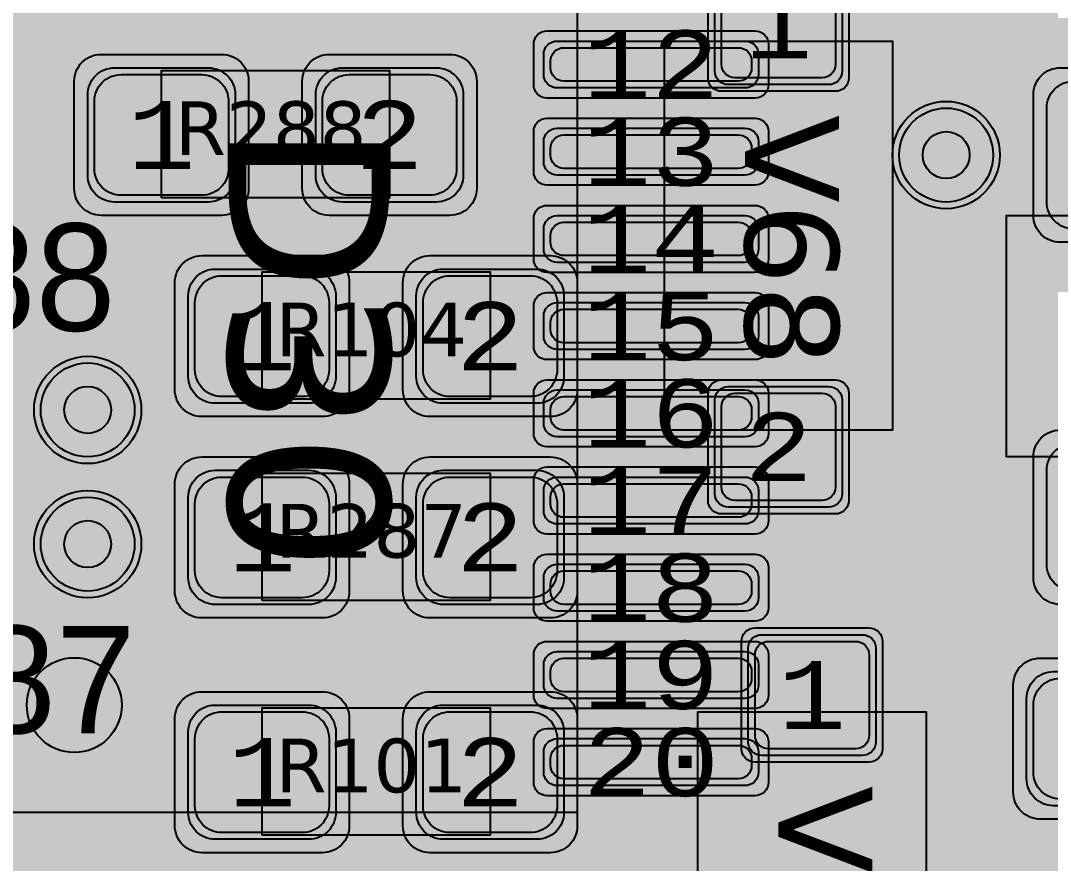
# Model space of a CAD drawing. Extents: x -28 to 199, y -61 to 255.
# Drawn here: x 153.6 to 161.28, y 161.82 to 168.1 of the extents above; entities that cross this region are included whole.
import ezdxf
from ezdxf.enums import TextEntityAlignment as Align

# ---------------------------------------------------------------- set-up
doc = ezdxf.new("R2010")
doc.units = 0
doc.header["$MEASUREMENT"] = 0
for name, color, linetype in [('ASSEMBLY_OUTLINES_BTM', 191, 'CONTINUOUS'), ('ASSEMBLY_OUTLINES_TOP', 102, 'CONTINUOUS'), ('ASSEMBLY_PART_NUMBERS_BTM', 191, 'CONTINUOUS'), ('ASSEMBLY_PART_NUMBERS_TOP', 102, 'CONTINUOUS'), ('ASSEMBLY_REF_DES_BTM', 191, 'CONTINUOUS'), ('ASSEMBLY_REF_DES_TOP', 102, 'CONTINUOUS'), ('DRILL_DRAWING', 21, 'CONTINUOUS'), ('GENERATED_SILKSCREEN_BTM', 255, 'CONTINUOUS'), ('GENERATED_SILKSCREEN_TOP', 140, 'CONTINUOUS'), ('PART_PADS_SMD_BTM', 10, 'CONTINUOUS'), ('PART_PADS_SMD_TOP', 150, 'CONTINUOUS'), ('PIN_NUMBERS_BTM', 8, 'CONTINUOUS'), ('PIN_NUMBERS_TOP', 8, 'CONTINUOUS'), ('PLACEMENT_OUTLINES_BTM', 222, 'CONTINUOUS'), ('PLACEMENT_OUTLINES_TOP', 130, 'CONTINUOUS'), ('PLANE_SHAPES_LAYER_2', 230, 'CONTINUOUS'), ('PLANE_SHAPES_LAYER_3', 81, 'CONTINUOUS'), ('SILKSCREEN_OUTLINES_BTM', 211, 'CONTINUOUS'), ('SILKSCREEN_OUTLINES_TOP', 150, 'CONTINUOUS'), ('SILKSCREEN_REF_DES_TOP', 150, 'CONTINUOUS'), ('SOLDERMASK_PADS_BTM', 12, 'CONTINUOUS'), ('SOLDERMASK_PADS_TOP', 180, 'CONTINUOUS'), ('SOLDERPASTE_PADS_BTM', 12, 'CONTINUOUS'), ('SOLDERPASTE_PADS_TOP', 180, 'CONTINUOUS'), ('TRACES_LAYER_2', 230, 'CONTINUOUS'), ('TRACES_LAYER_BOTTOM', 10, 'CONTINUOUS'), ('TRACES_LAYER_TOP', 150, 'CONTINUOUS'), ('VIA_HOLES_LAYER_2', 30, 'CONTINUOUS'), ('VIA_HOLES_LAYER_3', 30, 'CONTINUOUS'), ('VIA_HOLES_LAYER_BOTTOM', 30, 'CONTINUOUS'), ('VIA_HOLES_LAYER_TOP', 30, 'CONTINUOUS'), ('VIA_PADS_LAYER_2', 230, 'CONTINUOUS'), ('VIA_PADS_LAYER_3', 81, 'CONTINUOUS'), ('VIA_PADS_LAYER_BOTTOM', 10, 'CONTINUOUS'), ('VIA_PADS_LAYER_TOP', 150, 'CONTINUOUS')]:
    doc.layers.add(name, color=color, linetype=linetype)
doc.styles.add('COURIER_NEW', font='COUR.TTF')
doc.styles.add('VERDANA', font='verdana.TTF')
doc.styles.add('VERIBEST_GERBER_0', font='txt')

msp = doc.modelspace()

# ---------------------------------------------------------------- hatches: boundary and pattern name
at = {"layer": 'ASSEMBLY_OUTLINES_BTM'}
h = msp.add_hatch(color=256, dxfattribs=at)
edge = h.paths.add_edge_path()
edge.add_arc((154, 163), 0.353553, 0, 360)
at = {"layer": 'PLANE_SHAPES_LAYER_2'}
h = msp.add_hatch(color=256, dxfattribs=at)
h.paths.add_polyline_path([(169.5, 129.25), (149.5, 129.25), (142.25, 122), (142.25, 90.5), (147.5, 90.5), (147.5, 80), (154, 80), (154, 69.25), (131.75, 69.25), (131.75, 73.25), (121.25, 73.25), (121.25, 81), (110.5, 81), (110.5, 125.75), (106.5, 125.75), (106.5, 128.75), (93.5, 128.75), (93.5, 120.25), (91.75, 120.25), (91.75, 121.5), (80, 121.5), (80, 118.25), (73.25, 118.25), (73.25, 124.5), (67.5, 124.5), (67.5, 128), (57.75, 128), (57.75, 120.25), (55.25, 120.25), (55.25, 121.5), (47.5, 121.5), (47.5, 119), (35, 119), (35, 134.75), (32.75, 134.75), (32.75, 159.75), (29.25, 159.75), (29.25, 175.25), (22.5, 175.25), (22.5, 195.25), (17.25, 195.25), (17.25, 198), (22.5, 198), (22.5, 216.5), (40.25, 216.5), (40.25, 235.5), (54.5, 235.5), (54.5, 254), (87.25, 254), (87.25, 236.25), (86.25, 236.25), (86.25, 228.75), (81, 228.75), (81, 218.75), (95.25, 218.75), (95.25, 194.5), (87, 194.5), (87, 172), (131.1, 172), (131.1, 208.75), (115.5, 208.75), (115.5, 213.75), (106.75, 213.75), (106.75, 218.75), (110.25, 222.25), (110.25, 226.25), (142.5, 226.25), (142.5, 221.5), (160.5, 221.5), (160.5, 240.75), (169.5, 240.75)])
h.paths.add_polyline_path([(35.5, 149.5), (41.75, 149.5), (41.75, 152), (39.25, 152), (39.25, 154), (37.75, 154), (37.75, 152), (35.5, 152)], flags=16)
h.paths.add_polyline_path([(37.5, 125.75), (37.5, 128.75), (42.75, 128.75), (42.75, 125.75)], flags=16)
h.paths.add_polyline_path([(52, 127.75), (52, 130.75), (54.25, 130.75), (54.25, 127.75)], flags=16)
h.paths.add_polyline_path([(50.75, 219.5), (50.75, 226.5), (71.75, 226.5), (71.75, 219.5)], flags=16)
h.paths.add_polyline_path([(66.5, 150.75), (66.5, 177.5), (72.25, 177.5), (72.25, 150.75)], flags=16)
h.paths.add_polyline_path([(47.25, 185.25), (73, 185.25), (73, 188.25), (70.25, 188.25), (70.25, 191), (47.25, 191)], flags=16)
h.paths.add_polyline_path([(84.5, 208), (84.5, 212.75), (85, 212.75), (85, 208)], flags=16)
h.paths.add_polyline_path([(61.5, 137.25), (87.75, 137.25), (87.75, 140.5), (84.75, 140.5), (84.75, 143), (61.5, 143)], flags=16)
h.paths.add_polyline_path([(88.75, 127), (88.75, 130), (91, 130), (91, 127)], flags=16)
h.paths.add_polyline_path([(85.5, 130.25), (85.5, 132.5), (91, 132.5), (91, 130.25)], flags=16)
h.paths.add_polyline_path([(108.75, 142.25), (135.75, 142.25), (135.75, 145.75), (132.25, 145.75), (132.25, 149), (108.75, 149)], flags=16)
h.paths.add_polyline_path([(114.25, 126.75), (140.75, 126.75), (140.75, 129.75), (137.25, 129.75), (137.25, 133), (114.25, 133)], flags=16)
h.paths.add_polyline_path([(155.25, 180.25), (166.25, 180.25), (166.25, 186.25), (152.25, 186.25), (152.25, 183), (155.25, 183)], flags=16)
at = {"layer": 'PLANE_SHAPES_LAYER_3'}
h = msp.add_hatch(color=256, dxfattribs=at)
h.paths.add_polyline_path([(169.5, 129.25), (149.5, 129.25), (142.25, 122), (142.25, 90.5), (147.5, 90.5), (147.5, 80), (154, 80), (154, 69.25), (131.75, 69.25), (131.75, 73.25), (121.25, 73.25), (121.25, 81), (110.5, 81), (110.5, 125.75), (106.5, 125.75), (106.5, 128.75), (93.5, 128.75), (93.5, 120.25), (91.75, 120.25), (91.75, 121.5), (80, 121.5), (80, 118.25), (73.25, 118.25), (73.25, 124.5), (67.5, 124.5), (67.5, 127.75), (58.25, 127.75), (58.25, 130.25), (88.75, 130.25), (88.75, 127), (91, 127), (91, 132.5), (55, 132.5), (55, 131.25), (52, 131.25), (52, 127.75), (55, 127.75), (55, 127.25), (57.75, 127.25), (57.75, 120.25), (55.25, 120.25), (55.25, 121.5), (47.5, 121.5), (47.5, 119), (35, 119), (35, 134.75), (32.75, 134.75), (32.75, 159.75), (29.25, 159.75), (29.25, 175.25), (22.5, 175.25), (22.5, 195.25), (17.25, 195.25), (17.25, 198), (22.5, 198), (22.5, 216.5), (40.25, 216.5), (40.25, 235.5), (54.5, 235.5), (54.5, 254), (87.25, 254), (87.25, 236.25), (86.25, 236.25), (86.25, 228.75), (81, 228.75), (81, 218.75), (95.25, 218.75), (95.25, 194.5), (87, 194.5), (87, 172), (131.1, 172), (131.1, 208.75), (115.5, 208.75), (115.5, 213.75), (106.75, 213.75), (106.75, 218.75), (110.25, 222.25), (110.25, 226.25), (142.5, 226.25), (142.5, 221.5), (160.5, 221.5), (160.5, 240.75), (169.5, 240.75)])
h.paths.add_polyline_path([(35.5, 149.5), (41.75, 149.5), (41.75, 152), (39.25, 152), (39.25, 154), (37.75, 154), (37.75, 152), (35.5, 152)], flags=16)
h.paths.add_polyline_path([(37.5, 125.75), (37.5, 128.75), (42.75, 128.75), (42.75, 125.75)], flags=16)
h.paths.add_polyline_path([(50.75, 219.5), (50.75, 226.5), (71.75, 226.5), (71.75, 219.5)], flags=16)
h.paths.add_polyline_path([(66.5, 150.75), (66.5, 177.5), (72.25, 177.5), (72.25, 150.75)], flags=16)
h.paths.add_polyline_path([(47.25, 185.25), (73, 185.25), (73, 188.25), (70.25, 188.25), (70.25, 191), (47.25, 191)], flags=16)
h.paths.add_polyline_path([(84.5, 208), (84.5, 212.75), (85, 212.75), (85, 208)], flags=16)
h.paths.add_polyline_path([(61.5, 137.25), (87.75, 137.25), (87.75, 140.5), (84.75, 140.5), (84.75, 143), (61.5, 143)], flags=16)
h.paths.add_polyline_path([(108.75, 142.25), (135.75, 142.25), (135.75, 145.75), (132.25, 145.75), (132.25, 149), (108.75, 149)], flags=16)
h.paths.add_polyline_path([(114.25, 126.75), (140.75, 126.75), (140.75, 129.75), (137.25, 129.75), (137.25, 133), (114.25, 133)], flags=16)
h.paths.add_polyline_path([(155.25, 180.25), (166.25, 180.25), (166.25, 186.25), (152.25, 186.25), (152.25, 183), (155.25, 183)], flags=16)
at = {"layer": 'VIA_HOLES_LAYER_2'}
h = msp.add_hatch(color=256, dxfattribs=at)
edge = h.paths.add_edge_path()
edge.add_arc((160.5, 167.1), 0.175, 0, 360)
h = msp.add_hatch(color=256, dxfattribs=at)
edge = h.paths.add_edge_path()
edge.add_arc((154.1, 165.2), 0.175, 0, 360)
h = msp.add_hatch(color=256, dxfattribs=at)
edge = h.paths.add_edge_path()
edge.add_arc((154.1, 164.2), 0.175, 0, 360)
at = {"layer": 'VIA_HOLES_LAYER_3'}
h = msp.add_hatch(color=256, dxfattribs=at)
edge = h.paths.add_edge_path()
edge.add_arc((160.5, 167.1), 0.175, 0, 360)
h = msp.add_hatch(color=256, dxfattribs=at)
edge = h.paths.add_edge_path()
edge.add_arc((154.1, 165.2), 0.175, 0, 360)
h = msp.add_hatch(color=256, dxfattribs=at)
edge = h.paths.add_edge_path()
edge.add_arc((154.1, 164.2), 0.175, 0, 360)
at = {"layer": 'VIA_HOLES_LAYER_BOTTOM'}
h = msp.add_hatch(color=256, dxfattribs=at)
edge = h.paths.add_edge_path()
edge.add_arc((160.5, 167.1), 0.175, 0, 360)
h = msp.add_hatch(color=256, dxfattribs=at)
edge = h.paths.add_edge_path()
edge.add_arc((154.1, 165.2), 0.175, 0, 360)
h = msp.add_hatch(color=256, dxfattribs=at)
edge = h.paths.add_edge_path()
edge.add_arc((154.1, 164.2), 0.175, 0, 360)
at = {"layer": 'VIA_HOLES_LAYER_TOP'}
h = msp.add_hatch(color=256, dxfattribs=at)
edge = h.paths.add_edge_path()
edge.add_arc((160.5, 167.1), 0.175, 0, 360)
h = msp.add_hatch(color=256, dxfattribs=at)
edge = h.paths.add_edge_path()
edge.add_arc((154.1, 165.2), 0.175, 0, 360)
h = msp.add_hatch(color=256, dxfattribs=at)
edge = h.paths.add_edge_path()
edge.add_arc((154.1, 164.2), 0.175, 0, 360)

# ---------------------------------------------------------------- linework, layer by layer
at = {"layer": 'ASSEMBLY_OUTLINES_BTM', "const_width": 0.2}
msp.add_lwpolyline([(153.25, 162.2), (153.25, 168.8), (157.75, 168.8), (157.75, 162.2)], close=True, dxfattribs=at)
at = {"layer": 'ASSEMBLY_OUTLINES_BTM'}
msp.add_circle((154, 163), 0.353553, dxfattribs=at)
at = {"layer": 'ASSEMBLY_OUTLINES_TOP'}
for points in [[(158.4, 165.05), (158.4, 167.95), (160.1, 167.95), (160.1, 165.05)], [(154.65, 166.78), (154.65, 167.73), (156.35, 167.73), (156.35, 166.78)], [(155.4, 165.28), (155.4, 166.23), (157.1, 166.23), (157.1, 165.28)], [(155.4, 163.78), (155.4, 164.73), (157.1, 164.73), (157.1, 163.78)], [(155.4, 162.03), (155.4, 162.98), (157.1, 162.98), (157.1, 162.03)], [(158.65, 160.05), (158.65, 162.95), (160.35, 162.95), (160.35, 160.05)]]:
    msp.add_lwpolyline(points, close=True, dxfattribs=at)
at = {"layer": 'ASSEMBLY_OUTLINES_TOP', "const_width": 0.1}
for points in [[(160, 167.5), (158.5, 167.5)], [(160.25, 162.5), (158.75, 162.5)]]:
    msp.add_lwpolyline(points, dxfattribs=at)
msp.add_lwpolyline([(160.95, 164.85), (160.95, 166.65), (164.05, 166.65), (164.05, 164.85)], close=True, dxfattribs=at)
at = {"layer": 'GENERATED_SILKSCREEN_BTM', "const_width": 0.15}
for points in [[(157.749995, 168.025), (157.749995, 168.175), (157.750005, 168.175), (157.750005, 168.025)], [(157.749995, 167.375), (157.749995, 167.525), (157.750005, 167.525), (157.750005, 167.375)], [(157.749995, 166.725), (157.749995, 166.875), (157.750005, 166.875), (157.750005, 166.725)], [(157.749995, 166.075), (157.749995, 166.225), (157.750005, 166.225), (157.750005, 166.075)], [(157.749995, 165.425), (157.749995, 165.575), (157.750005, 165.575), (157.750005, 165.425)], [(157.749995, 164.775), (157.749995, 164.925), (157.750005, 164.925), (157.750005, 164.775)], [(157.749995, 164.125), (157.749995, 164.275), (157.750005, 164.275), (157.750005, 164.125)], [(157.749995, 163.475), (157.749995, 163.625), (157.750005, 163.625), (157.750005, 163.475)], [(157.749995, 162.825), (157.749995, 162.975), (157.750005, 162.975), (157.750005, 162.825)]]:
    msp.add_lwpolyline(points, close=True, dxfattribs=at)
msp.add_lwpolyline([(157.750005, 162.2, -0.4142135624), (157.75, 162.199995), (153.25, 162.199995, -0.4142135624), (153.249995, 162.2), (153.249995, 162.325), (153.250005, 162.325), (153.250005, 162.200005), (157.749995, 162.200005), (157.749995, 162.325), (157.750005, 162.325), (157.750005, 162.2)], format="xyb", dxfattribs=at)
at = {"layer": 'GENERATED_SILKSCREEN_TOP', "const_width": 0.15}
for points in [[(160.7568, 168.9304), (160.7568, 168.1624), (160.7584, 168.156), (160.7624, 168.152), (160.7672, 168.1472), (160.7728, 168.1464), (161.1776, 168.1464), (161.1808, 168.1464), (161.1824, 168.1472), (161.184, 168.148), (161.188, 168.1496), (161.3232, 168.2592)], [(153.454, 166.47), (153.454, 166.2884), (153.4756, 166.2196), (153.8524, 166.2196), (153.8756, 166.2884), (153.8756, 166.47), (153.8044, 166.5436), (153.526, 166.5436), (153.454, 166.47)], [(153.518, 166.5764), (153.8116, 166.5764), (153.8148, 166.5756), (153.8196, 166.5748), (153.8228, 166.5724), (153.9028, 166.49), (153.906, 166.4852), (153.9068, 166.482), (153.9076, 166.4788), (153.9076, 166.2868), (153.9076, 166.2836), (153.9068, 166.282), (153.9068, 166.2812)], [(154.6556, 166.2812), (154.63, 166.2044), (154.6556, 166.1276), (154.6556, 166.1252), (154.6564, 166.122), (154.6564, 165.8748), (154.6564, 165.8724), (154.6556, 165.87), (154.6548, 165.8668), (154.6516, 165.8636), (154.5716, 165.7812), (154.5684, 165.778), (154.5636, 165.7772), (154.5604, 165.7764), (154.2668, 165.7764), (154.2644, 165.7764), (154.262, 165.7772), (154.2588, 165.778), (154.2556, 165.7812), (154.1756, 165.8636), (154.1724, 165.8668), (154.1708, 165.87), (154.1708, 165.8748), (154.1708, 166.122), (154.1708, 166.1252), (154.1708, 166.1268), (154.1716, 166.1276), (154.1972, 166.2044), (154.1716, 166.2812), (154.1708, 166.282), (154.1708, 166.2868), (154.1708, 166.4788), (154.1708, 166.482), (154.1724, 166.486), (154.1756, 166.49), (154.2556, 166.5724), (154.2588, 166.5748), (154.262, 166.5756), (154.2644, 166.5764), (154.2668, 166.5764), (154.5604, 166.5764), (154.5636, 166.5756), (154.5684, 166.5748), (154.5716, 166.5724), (154.6516, 166.49), (154.6548, 166.4852), (154.6556, 166.482), (154.6564, 166.4788), (154.6564, 166.2868), (154.6564, 166.2836), (154.6556, 166.282), (154.6556, 166.2812)], [(154.2028, 166.47), (154.2028, 166.2884), (154.2244, 166.2196), (154.6012, 166.2196), (154.6244, 166.2884), (154.6244, 166.47), (154.5532, 166.5436), (154.2748, 166.5436), (154.2028, 166.47)], [(153.9068, 166.2812), (153.8812, 166.2044), (153.9068, 166.1276), (153.9068, 166.1252), (153.9076, 166.122), (153.9076, 165.8748), (153.9076, 165.8724), (153.9068, 165.87), (153.906, 165.8668), (153.9028, 165.8636), (153.8228, 165.7812), (153.8196, 165.778), (153.8148, 165.7772), (153.8116, 165.7764), (153.518, 165.7764)], [(153.454, 166.1188), (153.454, 165.882), (153.526, 165.8092), (153.8044, 165.8092), (153.8756, 165.882), (153.8756, 166.1188), (153.8524, 166.1876), (153.4756, 166.1876), (153.454, 166.1188)], [(154.2028, 166.1188), (154.2028, 165.882), (154.2748, 165.8092), (154.5532, 165.8092), (154.6244, 165.882), (154.6244, 166.1188), (154.6012, 166.1876), (154.2244, 166.1876), (154.2028, 166.1188)], [(154.0564, 163.2812), (154.0308, 163.2044), (154.0564, 163.1276), (154.0564, 163.1252), (154.0572, 163.122), (154.0572, 162.8748), (154.0572, 162.8724), (154.0564, 162.87), (154.0556, 162.8668), (154.0524, 162.8636), (153.9724, 162.7812), (153.9692, 162.778), (153.9644, 162.7772), (153.9612, 162.7764), (153.6676, 162.7764), (153.6652, 162.7764), (153.6628, 162.7772), (153.6596, 162.778), (153.6564, 162.7812), (153.5764, 162.8636), (153.5732, 162.8668), (153.5716, 162.87), (153.5716, 162.8748), (153.5716, 163.122), (153.5716, 163.1252), (153.5716, 163.1268), (153.5724, 163.1276), (153.598, 163.2044), (153.5724, 163.2812), (153.5716, 163.282), (153.5716, 163.2868), (153.5716, 163.4788), (153.5716, 163.482), (153.5732, 163.486), (153.5764, 163.49), (153.6564, 163.5724), (153.6596, 163.5748), (153.6628, 163.5756), (153.6652, 163.5764), (153.6676, 163.5764), (153.9612, 163.5764), (153.9644, 163.5756), (153.9692, 163.5748), (153.9724, 163.5724), (154.0524, 163.49), (154.0556, 163.4852), (154.0564, 163.482), (154.0572, 163.4788), (154.0572, 163.2868), (154.0572, 163.2836), (154.0564, 163.282), (154.0564, 163.2812)], [(153.6036, 163.47), (153.6036, 163.2884), (153.6252, 163.2196), (154.002, 163.2196), (154.0252, 163.2884), (154.0252, 163.47), (153.954, 163.5436), (153.6756, 163.5436), (153.6036, 163.47)], [(154.3788, 162.8004), (154.3772, 162.7948), (154.378, 162.7892), (154.382, 162.7844), (154.386, 162.7812), (154.3916, 162.7796), (154.3972, 162.7788), (154.402, 162.7804), (154.406, 162.7852), (154.8372, 163.5524), (154.8388, 163.5564), (154.8388, 163.5596), (154.8388, 163.5628), (154.8372, 163.566), (154.8348, 163.5708), (154.8316, 163.574), (154.8276, 163.5756), (154.8236, 163.5764), (154.2836, 163.5764), (154.278, 163.5748), (154.274, 163.5708), (154.2708, 163.566), (154.27, 163.5596), (154.2708, 163.554), (154.274, 163.5484), (154.278, 163.5444), (154.2836, 163.5436), (154.7964, 163.5436), (154.3788, 162.8004)], [(153.6036, 163.1188), (153.6036, 162.882), (153.6756, 162.8092), (153.954, 162.8092), (154.0252, 162.882), (154.0252, 163.1188), (154.002, 163.1876), (153.6252, 163.1876), (153.6036, 163.1188)]]:
    msp.add_lwpolyline(points, dxfattribs=at)
for points in [[(158.7, 167.949995), (158.400005, 167.949995), (158.400005, 165.050005), (158.7, 165.050005), (158.7, 165.049995), (158.4, 165.049995, -0.4142135624), (158.399995, 165.05), (158.399995, 167.95, -0.4142135624), (158.4, 167.950005), (158.7, 167.950005), (158.7, 167.949995)], [(160.100005, 167.243628, 1.74895e-05), (160.099995, 167.2436), (160.099995, 167.949995), (159.8, 167.949995), (159.8, 167.950005), (160.1, 167.950005, -0.4142135624), (160.100005, 167.95), (160.100005, 167.243628)], [(155.792098, 167.730005, 1.22306e-05), (155.792089, 167.729995), (155.207911, 167.729995, 1.22306e-05), (155.207902, 167.730005), (155.792098, 167.730005)], [(160.100005, 165.05, -0.4142135624), (160.1, 165.049995), (159.8, 165.049995), (159.8, 165.050005), (160.099995, 165.050005), (160.099995, 166.9564, 1.74895e-05), (160.100005, 166.956372), (160.100005, 165.05)], [(155.783844, 166.779995), (155.216156, 166.779995, 1.1642e-05), (155.216164, 166.780005), (155.783836, 166.780005, 1.1642e-05), (155.783844, 166.779995)], [(161.193828, 166.649995), (160.950005, 166.649995), (160.950005, 164.850005), (161.193828, 164.850005, 9.7912e-06), (161.193824, 164.849995), (160.95, 164.849995, -0.4142135624), (160.949995, 164.85), (160.949995, 166.65, -0.4142135624), (160.95, 166.650005), (161.193824, 166.650005, 9.7912e-06), (161.193828, 166.649995)], [(156.542098, 166.230005, 1.22306e-05), (156.542089, 166.229995), (155.957911, 166.229995, 1.22306e-05), (155.957902, 166.230005), (156.542098, 166.230005)], [(156.533844, 165.279995), (155.966156, 165.279995, 1.1642e-05), (155.966164, 165.280005), (156.533836, 165.280005, 1.1642e-05), (156.533844, 165.279995)], [(156.542098, 164.730005, 1.22306e-05), (156.542089, 164.729995), (155.957911, 164.729995, 1.22306e-05), (155.957902, 164.730005), (156.542098, 164.730005)], [(156.533844, 163.779995), (155.966156, 163.779995, 1.1642e-05), (155.966164, 163.780005), (156.533836, 163.780005, 1.1642e-05), (156.533844, 163.779995)], [(156.542098, 162.980005, 1.22306e-05), (156.542089, 162.979995), (155.957911, 162.979995, 1.22306e-05), (155.957902, 162.980005), (156.542098, 162.980005)], [(158.95, 162.949995), (158.650005, 162.949995), (158.650005, 160.050005), (158.95, 160.050005), (158.95, 160.049995), (158.65, 160.049995, -0.4142135624), (158.649995, 160.05), (158.649995, 162.95, -0.4142135624), (158.65, 162.950005), (158.95, 162.950005), (158.95, 162.949995)], [(160.350005, 160.05, -0.4142135624), (160.35, 160.049995), (160.05, 160.049995), (160.05, 160.050005), (160.349995, 160.050005), (160.349995, 162.949995), (160.05, 162.949995), (160.05, 162.950005), (160.35, 162.950005, -0.4142135624), (160.350005, 162.95), (160.350005, 160.05)], [(156.533844, 162.029995), (155.966156, 162.029995, 1.1642e-05), (155.966164, 162.030005), (156.533836, 162.030005, 1.1642e-05), (156.533844, 162.029995)]]:
    msp.add_lwpolyline(points, format="xyb", dxfattribs=at)
at = {"layer": 'PART_PADS_SMD_BTM'}
for points in [[(157.5, 167.85, -0.4142135624), (157.6, 167.95), (159, 167.95, -0.4142135624), (159.1, 167.85), (159.1, 167.7, -0.4142135624), (159, 167.6), (157.6, 167.6, -0.4142135624), (157.5, 167.7)], [(157.5, 167.2, -0.4142135624), (157.6, 167.3), (159, 167.3, -0.4142135624), (159.1, 167.2), (159.1, 167.05, -0.4142135624), (159, 166.95), (157.6, 166.95, -0.4142135624), (157.5, 167.05)], [(157.5, 166.55, -0.4142135624), (157.6, 166.65), (159, 166.65, -0.4142135624), (159.1, 166.55), (159.1, 166.4, -0.4142135624), (159, 166.3), (157.6, 166.3, -0.4142135624), (157.5, 166.4)], [(157.5, 165.9, -0.4142135624), (157.6, 166), (159, 166, -0.4142135624), (159.1, 165.9), (159.1, 165.75, -0.4142135624), (159, 165.65), (157.6, 165.65, -0.4142135624), (157.5, 165.75)], [(157.5, 165.25, -0.4142135624), (157.6, 165.35), (159, 165.35, -0.4142135624), (159.1, 165.25), (159.1, 165.1, -0.4142135624), (159, 165), (157.6, 165, -0.4142135624), (157.5, 165.1)], [(157.5, 164.6, -0.4142135624), (157.6, 164.7), (159, 164.7, -0.4142135624), (159.1, 164.6), (159.1, 164.45, -0.4142135624), (159, 164.35), (157.6, 164.35, -0.4142135624), (157.5, 164.45)], [(157.5, 163.95, -0.4142135624), (157.6, 164.05), (159, 164.05, -0.4142135624), (159.1, 163.95), (159.1, 163.8, -0.4142135624), (159, 163.7), (157.6, 163.7, -0.4142135624), (157.5, 163.8)], [(157.5, 163.3, -0.4142135624), (157.6, 163.4), (159, 163.4, -0.4142135624), (159.1, 163.3), (159.1, 163.15, -0.4142135624), (159, 163.05), (157.6, 163.05, -0.4142135624), (157.5, 163.15)], [(157.5, 162.65, -0.4142135624), (157.6, 162.75), (159, 162.75, -0.4142135624), (159.1, 162.65), (159.1, 162.5, -0.4142135624), (159, 162.4), (157.6, 162.4, -0.4142135624), (157.5, 162.5)]]:
    msp.add_lwpolyline(points, format="xyb", close=True, dxfattribs=at)
at = {"layer": 'PART_PADS_SMD_TOP'}
for points in [[(158.775, 168.425, -0.4142135624), (158.875, 168.525), (159.625, 168.525, -0.4142135624), (159.725, 168.425), (159.725, 167.725, -0.4142135624), (159.625, 167.625), (158.875, 167.625, -0.4142135624), (158.775, 167.725)], [(154.1, 167.55, -0.4142135624), (154.3, 167.75), (155, 167.75, -0.4142135624), (155.2, 167.55), (155.2, 166.95, -0.4142135624), (155, 166.75), (154.3, 166.75, -0.4142135624), (154.1, 166.95)], [(155.8, 167.55, -0.4142135624), (156, 167.75), (156.7, 167.75, -0.4142135624), (156.9, 167.55), (156.9, 166.95, -0.4142135624), (156.7, 166.75), (156, 166.75, -0.4142135624), (155.8, 166.95)], [(161.65, 167.65, -0.4142135624), (161.85, 167.45), (161.85, 166.75, -0.4142135624), (161.65, 166.55), (161.45, 166.55, -0.4142135624), (161.25, 166.75), (161.25, 167.45, -0.4142135624), (161.45, 167.65)], [(154.85, 166.05, -0.4142135624), (155.05, 166.25), (155.75, 166.25, -0.4142135624), (155.95, 166.05), (155.95, 165.45, -0.4142135624), (155.75, 165.25), (155.05, 165.25, -0.4142135624), (154.85, 165.45)], [(156.55, 166.05, -0.4142135624), (156.75, 166.25), (157.45, 166.25, -0.4142135624), (157.65, 166.05), (157.65, 165.45, -0.4142135624), (157.45, 165.25), (156.75, 165.25, -0.4142135624), (156.55, 165.45)], [(158.775, 165.275, -0.4142135624), (158.875, 165.375), (159.625, 165.375, -0.4142135624), (159.725, 165.275), (159.725, 164.575, -0.4142135624), (159.625, 164.475), (158.875, 164.475, -0.4142135624), (158.775, 164.575)], [(161.65, 164.95, -0.4142135624), (161.85, 164.75), (161.85, 164.05, -0.4142135624), (161.65, 163.85), (161.45, 163.85, -0.4142135624), (161.25, 164.05), (161.25, 164.75, -0.4142135624), (161.45, 164.95)], [(154.85, 164.55, -0.4142135624), (155.05, 164.75), (155.75, 164.75, -0.4142135624), (155.95, 164.55), (155.95, 163.95, -0.4142135624), (155.75, 163.75), (155.05, 163.75, -0.4142135624), (154.85, 163.95)], [(156.55, 164.55, -0.4142135624), (156.75, 164.75), (157.45, 164.75, -0.4142135624), (157.65, 164.55), (157.65, 163.95, -0.4142135624), (157.45, 163.75), (156.75, 163.75, -0.4142135624), (156.55, 163.95)], [(159.025, 163.425, -0.4142135624), (159.125, 163.525), (159.875, 163.525, -0.4142135624), (159.975, 163.425), (159.975, 162.725, -0.4142135624), (159.875, 162.625), (159.125, 162.625, -0.4142135624), (159.025, 162.725)], [(161.1, 163.05, -0.4142135624), (161.3, 163.25), (162, 163.25, -0.4142135624), (162.2, 163.05), (162.2, 162.45, -0.4142135624), (162, 162.25), (161.3, 162.25, -0.4142135624), (161.1, 162.45)], [(154.85, 162.8, -0.4142135624), (155.05, 163), (155.75, 163, -0.4142135624), (155.95, 162.8), (155.95, 162.2, -0.4142135624), (155.75, 162), (155.05, 162, -0.4142135624), (154.85, 162.2)], [(156.55, 162.8, -0.4142135624), (156.75, 163), (157.45, 163, -0.4142135624), (157.65, 162.8), (157.65, 162.2, -0.4142135624), (157.45, 162), (156.75, 162, -0.4142135624), (156.55, 162.2)]]:
    msp.add_lwpolyline(points, format="xyb", close=True, dxfattribs=at)
at = {"layer": 'PLACEMENT_OUTLINES_BTM'}
msp.add_lwpolyline([(153.25, 162.2), (153.25, 168.8), (157.75, 168.8), (157.75, 162.2)], close=True, dxfattribs=at)
at = {"layer": 'PLACEMENT_OUTLINES_TOP'}
for points in [[(158.4, 165.05), (158.4, 167.95), (160.1, 167.95), (160.1, 165.05)], [(154.65, 166.78), (154.65, 167.73), (156.35, 167.73), (156.35, 166.78)], [(160.95, 164.85), (160.95, 166.65), (164.05, 166.65), (164.05, 164.85)], [(155.4, 165.28), (155.4, 166.23), (157.1, 166.23), (157.1, 165.28)], [(155.4, 163.78), (155.4, 164.73), (157.1, 164.73), (157.1, 163.78)], [(155.4, 162.03), (155.4, 162.98), (157.1, 162.98), (157.1, 162.03)], [(158.65, 160.05), (158.65, 162.95), (160.35, 162.95), (160.35, 160.05)]]:
    msp.add_lwpolyline(points, close=True, dxfattribs=at)
at = {"layer": 'SILKSCREEN_OUTLINES_BTM'}
msp.add_lwpolyline([(153.25, 162.2), (153.25, 168.8), (157.75, 168.8), (157.75, 162.2)], close=True, dxfattribs=at)
at = {"layer": 'SILKSCREEN_OUTLINES_TOP'}
for points in [[(158.4, 165.05), (158.4, 167.95), (160.1, 167.95), (160.1, 165.05)], [(154.65, 166.78), (154.65, 167.73), (156.35, 167.73), (156.35, 166.78)], [(160.95, 164.85), (160.95, 166.65), (164.05, 166.65), (164.05, 164.85)], [(155.4, 165.28), (155.4, 166.23), (157.1, 166.23), (157.1, 165.28)], [(155.4, 163.78), (155.4, 164.73), (157.1, 164.73), (157.1, 163.78)], [(155.4, 162.03), (155.4, 162.98), (157.1, 162.98), (157.1, 162.03)], [(158.65, 160.05), (158.65, 162.95), (160.35, 162.95), (160.35, 160.05)]]:
    msp.add_lwpolyline(points, close=True, dxfattribs=at)
at = {"layer": 'SOLDERMASK_PADS_BTM'}
for points in [[(157.425, 167.925, -0.4142135624), (157.525, 168.025), (159.075, 168.025, -0.4142135624), (159.175, 167.925), (159.175, 167.625, -0.4142135624), (159.075, 167.525), (157.525, 167.525, -0.4142135624), (157.425, 167.625)], [(157.425, 167.275, -0.4142135624), (157.525, 167.375), (159.075, 167.375, -0.4142135624), (159.175, 167.275), (159.175, 166.975, -0.4142135624), (159.075, 166.875), (157.525, 166.875, -0.4142135624), (157.425, 166.975)], [(157.425, 166.625, -0.4142135624), (157.525, 166.725), (159.075, 166.725, -0.4142135624), (159.175, 166.625), (159.175, 166.325, -0.4142135624), (159.075, 166.225), (157.525, 166.225, -0.4142135624), (157.425, 166.325)], [(157.425, 165.975, -0.4142135624), (157.525, 166.075), (159.075, 166.075, -0.4142135624), (159.175, 165.975), (159.175, 165.675, -0.4142135624), (159.075, 165.575), (157.525, 165.575, -0.4142135624), (157.425, 165.675)], [(157.425, 165.325, -0.4142135624), (157.525, 165.425), (159.075, 165.425, -0.4142135624), (159.175, 165.325), (159.175, 165.025, -0.4142135624), (159.075, 164.925), (157.525, 164.925, -0.4142135624), (157.425, 165.025)], [(157.425, 164.675, -0.4142135624), (157.525, 164.775), (159.075, 164.775, -0.4142135624), (159.175, 164.675), (159.175, 164.375, -0.4142135624), (159.075, 164.275), (157.525, 164.275, -0.4142135624), (157.425, 164.375)], [(157.425, 164.025, -0.4142135624), (157.525, 164.125), (159.075, 164.125, -0.4142135624), (159.175, 164.025), (159.175, 163.725, -0.4142135624), (159.075, 163.625), (157.525, 163.625, -0.4142135624), (157.425, 163.725)], [(157.425, 163.375, -0.4142135624), (157.525, 163.475), (159.075, 163.475, -0.4142135624), (159.175, 163.375), (159.175, 163.075, -0.4142135624), (159.075, 162.975), (157.525, 162.975, -0.4142135624), (157.425, 163.075)], [(157.425, 162.725, -0.4142135624), (157.525, 162.825), (159.075, 162.825, -0.4142135624), (159.175, 162.725), (159.175, 162.425, -0.4142135624), (159.075, 162.325), (157.525, 162.325, -0.4142135624), (157.425, 162.425)]]:
    msp.add_lwpolyline(points, format="xyb", close=True, dxfattribs=at)
at = {"layer": 'SOLDERMASK_PADS_TOP'}
for points in [[(158.725, 168.475, -0.4142135624), (158.825, 168.575), (159.675, 168.575, -0.4142135624), (159.775, 168.475), (159.775, 167.675, -0.4142135624), (159.675, 167.575), (158.825, 167.575, -0.4142135624), (158.725, 167.675)], [(154, 167.65, -0.4142135624), (154.2, 167.85), (155.1, 167.85, -0.4142135624), (155.3, 167.65), (155.3, 166.85, -0.4142135624), (155.1, 166.65), (154.2, 166.65, -0.4142135624), (154, 166.85)], [(155.7, 167.65, -0.4142135624), (155.9, 167.85), (156.8, 167.85, -0.4142135624), (157, 167.65), (157, 166.85, -0.4142135624), (156.8, 166.65), (155.9, 166.65, -0.4142135624), (155.7, 166.85)], [(161.75, 167.75, -0.4142135624), (161.95, 167.55), (161.95, 166.65, -0.4142135624), (161.75, 166.45), (161.35, 166.45, -0.4142135624), (161.15, 166.65), (161.15, 167.55, -0.4142135624), (161.35, 167.75)], [(154.75, 166.15, -0.4142135624), (154.95, 166.35), (155.85, 166.35, -0.4142135624), (156.05, 166.15), (156.05, 165.35, -0.4142135624), (155.85, 165.15), (154.95, 165.15, -0.4142135624), (154.75, 165.35)], [(156.45, 166.15, -0.4142135624), (156.65, 166.35), (157.55, 166.35, -0.4142135624), (157.75, 166.15), (157.75, 165.35, -0.4142135624), (157.55, 165.15), (156.65, 165.15, -0.4142135624), (156.45, 165.35)], [(158.725, 165.325, -0.4142135624), (158.825, 165.425), (159.675, 165.425, -0.4142135624), (159.775, 165.325), (159.775, 164.525, -0.4142135624), (159.675, 164.425), (158.825, 164.425, -0.4142135624), (158.725, 164.525)], [(161.75, 165.05, -0.4142135624), (161.95, 164.85), (161.95, 163.95, -0.4142135624), (161.75, 163.75), (161.35, 163.75, -0.4142135624), (161.15, 163.95), (161.15, 164.85, -0.4142135624), (161.35, 165.05)], [(154.75, 164.65, -0.4142135624), (154.95, 164.85), (155.85, 164.85, -0.4142135624), (156.05, 164.65), (156.05, 163.85, -0.4142135624), (155.85, 163.65), (154.95, 163.65, -0.4142135624), (154.75, 163.85)], [(156.45, 164.65, -0.4142135624), (156.65, 164.85), (157.55, 164.85, -0.4142135624), (157.75, 164.65), (157.75, 163.85, -0.4142135624), (157.55, 163.65), (156.65, 163.65, -0.4142135624), (156.45, 163.85)], [(158.975, 163.475, -0.4142135624), (159.075, 163.575), (159.925, 163.575, -0.4142135624), (160.025, 163.475), (160.025, 162.675, -0.4142135624), (159.925, 162.575), (159.075, 162.575, -0.4142135624), (158.975, 162.675)], [(161, 163.15, -0.4142135624), (161.2, 163.35), (162.1, 163.35, -0.4142135624), (162.3, 163.15), (162.3, 162.35, -0.4142135624), (162.1, 162.15), (161.2, 162.15, -0.4142135624), (161, 162.35)], [(154.75, 162.9, -0.4142135624), (154.95, 163.1), (155.85, 163.1, -0.4142135624), (156.05, 162.9), (156.05, 162.1, -0.4142135624), (155.85, 161.9), (154.95, 161.9, -0.4142135624), (154.75, 162.1)], [(156.45, 162.9, -0.4142135624), (156.65, 163.1), (157.55, 163.1, -0.4142135624), (157.75, 162.9), (157.75, 162.1, -0.4142135624), (157.55, 161.9), (156.65, 161.9, -0.4142135624), (156.45, 162.1)]]:
    msp.add_lwpolyline(points, format="xyb", close=True, dxfattribs=at)
at = {"layer": 'SOLDERPASTE_PADS_BTM'}
for points in [[(157.55, 167.8, -0.4142135624), (157.65, 167.9), (158.95, 167.9, -0.4142135624), (159.05, 167.8), (159.05, 167.75, -0.4142135624), (158.95, 167.65), (157.65, 167.65, -0.4142135624), (157.55, 167.75)], [(157.55, 167.15, -0.4142135624), (157.65, 167.25), (158.95, 167.25, -0.4142135624), (159.05, 167.15), (159.05, 167.1, -0.4142135624), (158.95, 167), (157.65, 167, -0.4142135624), (157.55, 167.1)], [(157.55, 166.5, -0.4142135624), (157.65, 166.6), (158.95, 166.6, -0.4142135624), (159.05, 166.5), (159.05, 166.45, -0.4142135624), (158.95, 166.35), (157.65, 166.35, -0.4142135624), (157.55, 166.45)], [(157.55, 165.85, -0.4142135624), (157.65, 165.95), (158.95, 165.95, -0.4142135624), (159.05, 165.85), (159.05, 165.8, -0.4142135624), (158.95, 165.7), (157.65, 165.7, -0.4142135624), (157.55, 165.8)], [(157.55, 165.2, -0.4142135624), (157.65, 165.3), (158.95, 165.3, -0.4142135624), (159.05, 165.2), (159.05, 165.15, -0.4142135624), (158.95, 165.05), (157.65, 165.05, -0.4142135624), (157.55, 165.15)], [(157.55, 164.55, -0.4142135624), (157.65, 164.65), (158.95, 164.65, -0.4142135624), (159.05, 164.55), (159.05, 164.5, -0.4142135624), (158.95, 164.4), (157.65, 164.4, -0.4142135624), (157.55, 164.5)], [(157.55, 163.9, -0.4142135624), (157.65, 164), (158.95, 164, -0.4142135624), (159.05, 163.9), (159.05, 163.85, -0.4142135624), (158.95, 163.75), (157.65, 163.75, -0.4142135624), (157.55, 163.85)], [(157.55, 163.25, -0.4142135624), (157.65, 163.35), (158.95, 163.35, -0.4142135624), (159.05, 163.25), (159.05, 163.2, -0.4142135624), (158.95, 163.1), (157.65, 163.1, -0.4142135624), (157.55, 163.2)], [(157.55, 162.6, -0.4142135624), (157.65, 162.7), (158.95, 162.7, -0.4142135624), (159.05, 162.6), (159.05, 162.55, -0.4142135624), (158.95, 162.45), (157.65, 162.45, -0.4142135624), (157.55, 162.55)]]:
    msp.add_lwpolyline(points, format="xyb", close=True, dxfattribs=at)
at = {"layer": 'SOLDERPASTE_PADS_TOP'}
for points in [[(158.825, 168.375, -0.4142135624), (158.925, 168.475), (159.575, 168.475, -0.4142135624), (159.675, 168.375), (159.675, 167.775, -0.4142135624), (159.575, 167.675), (158.925, 167.675, -0.4142135624), (158.825, 167.775)], [(154.15, 167.5, -0.4142135624), (154.35, 167.7), (154.95, 167.7, -0.4142135624), (155.15, 167.5), (155.15, 167, -0.4142135624), (154.95, 166.8), (154.35, 166.8, -0.4142135624), (154.15, 167)], [(155.85, 167.5, -0.4142135624), (156.05, 167.7), (156.65, 167.7, -0.4142135624), (156.85, 167.5), (156.85, 167, -0.4142135624), (156.65, 166.8), (156.05, 166.8, -0.4142135624), (155.85, 167)], [(154.9, 166, -0.4142135624), (155.1, 166.2), (155.7, 166.2, -0.4142135624), (155.9, 166), (155.9, 165.5, -0.4142135624), (155.7, 165.3), (155.1, 165.3, -0.4142135624), (154.9, 165.5)], [(156.6, 166, -0.4142135624), (156.8, 166.2), (157.4, 166.2, -0.4142135624), (157.6, 166), (157.6, 165.5, -0.4142135624), (157.4, 165.3), (156.8, 165.3, -0.4142135624), (156.6, 165.5)], [(158.825, 165.225, -0.4142135624), (158.925, 165.325), (159.575, 165.325, -0.4142135624), (159.675, 165.225), (159.675, 164.625, -0.4142135624), (159.575, 164.525), (158.925, 164.525, -0.4142135624), (158.825, 164.625)], [(154.9, 164.5, -0.4142135624), (155.1, 164.7), (155.7, 164.7, -0.4142135624), (155.9, 164.5), (155.9, 164, -0.4142135624), (155.7, 163.8), (155.1, 163.8, -0.4142135624), (154.9, 164)], [(156.6, 164.5, -0.4142135624), (156.8, 164.7), (157.4, 164.7, -0.4142135624), (157.6, 164.5), (157.6, 164, -0.4142135624), (157.4, 163.8), (156.8, 163.8, -0.4142135624), (156.6, 164)], [(159.075, 163.375, -0.4142135624), (159.175, 163.475), (159.825, 163.475, -0.4142135624), (159.925, 163.375), (159.925, 162.775, -0.4142135624), (159.825, 162.675), (159.175, 162.675, -0.4142135624), (159.075, 162.775)], [(161.15, 163, -0.4142135624), (161.35, 163.2), (161.95, 163.2, -0.4142135624), (162.15, 163), (162.15, 162.5, -0.4142135624), (161.95, 162.3), (161.35, 162.3, -0.4142135624), (161.15, 162.5)], [(154.9, 162.75, -0.4142135624), (155.1, 162.95), (155.7, 162.95, -0.4142135624), (155.9, 162.75), (155.9, 162.25, -0.4142135624), (155.7, 162.05), (155.1, 162.05, -0.4142135624), (154.9, 162.25)], [(156.6, 162.75, -0.4142135624), (156.8, 162.95), (157.4, 162.95, -0.4142135624), (157.6, 162.75), (157.6, 162.25, -0.4142135624), (157.4, 162.05), (156.8, 162.05, -0.4142135624), (156.6, 162.25)]]:
    msp.add_lwpolyline(points, format="xyb", close=True, dxfattribs=at)
at = {"layer": 'TRACES_LAYER_2'}
for points, const_width in [([(152.2, 139.9), (151.3, 140.8), (151.3, 142.442577), (149.623, 144.119577), (149.623, 151.973), (154.223, 156.573), (154.223, 157.571844), (154.932156, 158.281), (155.08679, 158.281), (155.7, 158.89421), (155.7, 179.2)], 0.254), ([(160.1, 173), (161.794098, 171.305902), (161.794098, 164.486034), (160.644051, 163.335987), (160.644051, 157.81392), (160.334131, 157.504), (160.334129, 157.504), (159.746, 156.915871), (159.746, 156.661995), (156.984005, 153.9), (155.2, 153.9)], 0.5), ([(154.1, 164.2), (153.345514, 164.954486), (153.345514, 169.145514), (154.1, 169.9)], 0.254), ([(154.1, 164.2), (154.1, 161)], 0.254)]:
    msp.add_lwpolyline(points, dxfattribs=dict(at, const_width=const_width))
at = {"layer": 'TRACES_LAYER_BOTTOM', "const_width": 0.254}
for points in [[(158.3, 163.875), (157.223, 163.875), (154.42675, 166.67125), (154.42675, 166.704475), (154.360283, 166.770942), (154.360283, 168.753005), (153.473, 169.640288), (153.473, 170.243896), (150.25, 173.466896), (150.25, 174.4)], [(158.3, 164.525), (157.177568, 164.525), (154.764283, 166.938285), (154.764283, 170.478136), (151.75, 173.492419), (151.75, 174.4)], [(158.3, 165.175), (157.098911, 165.175), (155.168283, 167.105628), (155.168283, 171.594938), (153.25, 173.513221), (153.25, 174.4)], [(154.75, 174.4), (154.75, 173.386261), (155.813984, 172.322277), (155.813984, 167.076702), (157.065686, 165.825), (158.3, 165.825)], [(158.3, 166.475), (157.236159, 166.475), (156.25, 167.461159), (156.25, 174.4)], [(158.3, 167.125), (157.223, 167.125), (156.819, 167.529), (156.819, 170.307174), (157.75, 171.238174), (157.75, 174.4)], [(159.25, 174.4), (159.25, 171.848844), (159.527, 171.571844), (159.527, 170.928156), (159.071844, 170.473), (158.307826, 170.473), (157.223, 169.388174), (157.223, 167.775), (158.3, 167.775)], [(162.4, 167.25), (162.35, 167.25), (161.712709, 167.887291), (159.489291, 167.887291), (159.377, 167.775), (158.3, 167.775)], [(162.4, 165.150002), (161.422998, 165.150002), (159.448, 167.125), (158.3, 167.125)], [(158.3, 166.475), (159.377, 166.475), (162.4, 163.452), (162.4, 162.75)], [(158.3, 165.825), (159.389328, 165.825), (161.273, 163.941328), (161.273, 160.8), (161.573, 160.5), (162.4, 160.5)], [(152.7, 165.175), (154.075, 165.175), (154.1, 165.2)], [(158.3, 165.175), (159.467985, 165.175), (160.869, 163.773985), (160.869, 159.580998), (162.35, 158.099998), (162.4, 158.099998)], [(162.4, 156), (162.35, 156), (160.465, 157.885), (160.465, 163.437), (159.377, 164.525), (158.3, 164.525)], [(154.1, 164.2), (155.28746, 164.2), (156.91246, 162.575), (158.3, 162.575)], [(162.4, 153.599998), (161.29134, 153.599998), (159.869, 155.022338), (159.869, 163.383), (159.377, 163.875), (158.3, 163.875)], [(158.3, 163.225), (159.377, 163.225), (159.377, 162.34384), (159, 161.96684), (159, 160.85)], [(152.7, 162.575), (154.255187, 162.575), (155.15, 161.680187), (155.15, 161)], [(158.3, 162.575), (158.3, 162.123), (157.814291, 161.637291), (157.537291, 161.637291), (156.9, 161), (156.85, 161)]]:
    msp.add_lwpolyline(points, dxfattribs=at)
at = {"layer": 'TRACES_LAYER_TOP', "const_width": 0.35}
for points in [[(158.188552, 169.823515), (158.188552, 169.815312), (157.862993, 169.489753), (157.862993, 167.862669), (157.250324, 167.25), (156.35, 167.25)], [(157.1, 165.75), (157.927, 165.75), (159.25, 167.073), (159.25, 168.075)], [(154.1, 164.2), (153.402329, 164.897671), (153.402329, 166.891907), (153.760422, 167.25), (154.65, 167.25)], [(159.25, 164.925), (160.058674, 164.925), (160.972424, 165.83875), (162.988054, 165.83875), (163.45, 166.300696), (163.45, 167.1)], [(161.55, 167.1), (160.5, 167.1)], [(155.4, 165.75), (155.35, 165.75), (154.712709, 165.112709), (154.187291, 165.112709), (154.1, 165.2)], [(159.25, 164.925), (159.225, 164.925), (158.55, 164.25), (157.1, 164.25)], [(161.55, 164.4), (161.15965, 164.4), (160.609025, 163.849375), (160.609025, 157.982382), (158.947643, 156.321), (149.706, 156.321), (149.327, 156.7), (148.7, 156.7)], [(155.4, 162.5), (153.902515, 162.5), (152.002515, 164.4), (149.2, 164.4)], [(155.4, 164.25), (154.1, 164.25), (154.1, 164.2)], [(157.1, 162.5), (158.925, 162.5), (159.5, 163.075)]]:
    msp.add_lwpolyline(points, dxfattribs=at)
at = {"layer": 'VIA_HOLES_LAYER_2'}
for centre in [(160.5, 167.1), (154.1, 165.2), (154.1, 164.2)]:
    msp.add_circle(centre, 0.175, dxfattribs=at)
at = {"layer": 'VIA_HOLES_LAYER_3'}
for centre in [(160.5, 167.1), (154.1, 165.2), (154.1, 164.2)]:
    msp.add_circle(centre, 0.175, dxfattribs=at)
at = {"layer": 'VIA_HOLES_LAYER_BOTTOM'}
for centre in [(160.5, 167.1), (154.1, 165.2), (154.1, 164.2)]:
    msp.add_circle(centre, 0.175, dxfattribs=at)
at = {"layer": 'VIA_HOLES_LAYER_TOP'}
for centre in [(160.5, 167.1), (154.1, 165.2), (154.1, 164.2)]:
    msp.add_circle(centre, 0.175, dxfattribs=at)
at = {"layer": 'VIA_PADS_LAYER_2'}
for centre in [(160.5, 167.1), (154.1, 165.2), (154.1, 164.2)]:
    msp.add_circle(centre, 0.4, dxfattribs=at)
at = {"layer": 'VIA_PADS_LAYER_3'}
for centre in [(160.5, 167.1), (154.1, 165.2), (154.1, 164.2)]:
    msp.add_circle(centre, 0.4, dxfattribs=at)
at = {"layer": 'VIA_PADS_LAYER_BOTTOM'}
for centre in [(160.5, 167.1), (154.1, 165.2), (154.1, 164.2)]:
    msp.add_circle(centre, 0.35, dxfattribs=at)
at = {"layer": 'VIA_PADS_LAYER_TOP'}
for centre in [(160.5, 167.1), (154.1, 165.2), (154.1, 164.2)]:
    msp.add_circle(centre, 0.35, dxfattribs=at)

# ---------------------------------------------------------------- texts
at = {"layer": 'ASSEMBLY_PART_NUMBERS_BTM', "style": 'VERIBEST_GERBER_0', "text_generation_flag": 2}
for s, p in [('ERJ-3EKF6200V', (156.71, 175.25)), ('ERJ-3EKF6200V', (157.29, 175.25)), ('ERJ-3EKF6200V', (158.79, 175.25)), ('ERJ-3EKF6200V', (160.29, 175.25)), ('SN74HC245PWR', (152.96, 165.5))]:
    msp.add_text(s, height=2.032, rotation=90, dxfattribs=at).set_placement(p, align=Align.TOP_LEFT)
for p in [(163.25, 169.79), (163.25, 167.690002), (163.25, 165.29), (163.25, 163.04)]:
    msp.add_text('ERJ-3EKF6200V', height=2.032, dxfattribs=at).set_placement(p, align=Align.TOP_LEFT)
at = {"layer": 'ASSEMBLY_PART_NUMBERS_TOP', "style": 'VERIBEST_GERBER_0'}
for s, p in [('ERJ-3GEY0R00V', (149.25, 170.04)), ('SPC02SVJN-RC-3POS', (136, 169.21)), ('PMEG4005EGWX', (144.25, 168.21)), ('PMEG4005EGWX', (148.75, 166.71)), ('ERJ-3GEY0R00V', (155.5, 166.21)), ('PMEG4005EGWX', (144, 164.71)), ('ERJ-3EKF4701V', (155.5, 164.71)), ('ERJ-3GEY0R00V', (151.25, 164.54)), ('CL10B104KB8SFNC', (132.25, 163.46)), ('ERJ-3GEY0R00V', (156.25, 163.21)), ('ERJ-3EKF4701V', (151.25, 162.79)), ('PMEG4005EGWX', (144, 162.46))]:
    msp.add_text(s, height=2.032, dxfattribs=at).set_placement(p, align=Align.TOP_LEFT)
msp.add_text('PMEG4005EGWX', height=2.032, rotation=270, dxfattribs=at).set_placement((156.71, 166.5), align=Align.TOP_LEFT)
at = {"layer": 'ASSEMBLY_REF_DES_BTM', "style": 'VERDANA', "text_generation_flag": 2}
msp.add_text('D30', height=1.2, rotation=90, dxfattribs=at).set_placement((155.15, 167.35), align=Align.TOP_LEFT)
at = {"layer": 'ASSEMBLY_REF_DES_TOP', "style": 'VERDANA'}
for s, p in [('R288', (154.75, 167.5)), ('R104', (155.5, 166)), ('R287', (155.5, 164.5)), ('R101', (155.5, 162.75))]:
    msp.add_text(s, height=0.4, dxfattribs=at).set_placement(p, align=Align.TOP_LEFT)
for s, p in [('V68', (159.7, 167.4)), ('V65', (159.95, 162.4))]:
    msp.add_text(s, height=0.7, rotation=270, dxfattribs=at).set_placement(p, align=Align.TOP_LEFT)
at = {"layer": 'DRILL_DRAWING', "style": 'VERIBEST_GERBER_0'}
for p in [(160.5, 167.1), (154.1, 165.2), (154.1, 164.2), (161.9, 161.7), (154.1, 161)]:
    msp.add_text('A', height=2, dxfattribs=at).set_placement(p, align=Align.MIDDLE_CENTER)
at = {"layer": 'PIN_NUMBERS_BTM', "style": 'COURIER_NEW'}
for s, p in [('1', (159.25, 168.075)), ('12', (158.3, 167.775)), ('1', (154.65, 167.25)), ('2', (156.35, 167.25)), ('13', (158.3, 167.125)), ('14', (158.3, 166.475)), ('15', (158.3, 165.825)), ('1', (155.4, 165.75)), ('2', (157.1, 165.75)), ('16', (158.3, 165.175)), ('2', (159.25, 164.925)), ('17', (158.3, 164.525)), ('1', (155.4, 164.25)), ('2', (157.1, 164.25)), ('18', (158.3, 163.875)), ('19', (158.3, 163.225)), ('1', (159.5, 163.075)), ('20', (158.3, 162.575)), ('2', (157.1, 162.5)), ('1', (155.4, 162.5))]:
    msp.add_text(s, height=0.508, dxfattribs=at).set_placement(p, align=Align.MIDDLE_CENTER)
at = {"layer": 'PIN_NUMBERS_TOP', "style": 'COURIER_NEW'}
for s, p in [('1', (159.25, 168.075)), ('12', (158.3, 167.775)), ('1', (154.65, 167.25)), ('2', (156.35, 167.25)), ('13', (158.3, 167.125)), ('14', (158.3, 166.475)), ('15', (158.3, 165.825)), ('1', (155.4, 165.75)), ('2', (157.1, 165.75)), ('16', (158.3, 165.175)), ('2', (159.25, 164.925)), ('17', (158.3, 164.525)), ('1', (155.4, 164.25)), ('2', (157.1, 164.25)), ('18', (158.3, 163.875)), ('19', (158.3, 163.225)), ('1', (159.5, 163.075)), ('20', (158.3, 162.575)), ('2', (157.1, 162.5)), ('1', (155.4, 162.5))]:
    msp.add_text(s, height=0.508, dxfattribs=at).set_placement(p, align=Align.MIDDLE_CENTER)
at = {"layer": 'SILKSCREEN_REF_DES_TOP', "style": 'VERIBEST_GERBER_0'}
for s, p in [('R288', (151.75, 166.59)), ('R287', (151.9, 163.59))]:
    msp.add_text(s, height=0.8, dxfattribs=at).set_placement(p, align=Align.TOP_LEFT)

doc.saveas('drawing.dxf')
